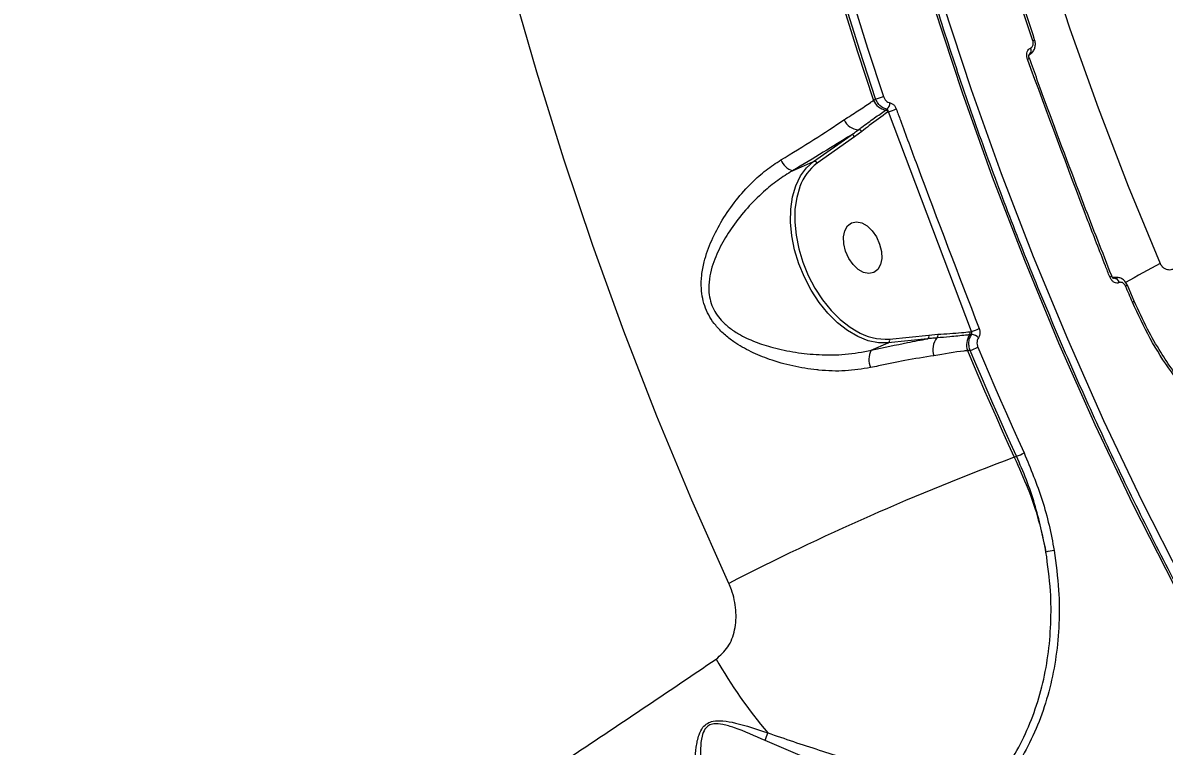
# Model space of a CAD drawing. Header units: millimetres. Extents: x -7245 to 6306, y -6696 to 5973.
# Drawn here: x 2194.1 to 2383.4, y -878 to -758 of the extents above; entities that cross this region are included whole.
import ezdxf

# ---------------------------------------------------------------- set-up
doc = ezdxf.new("R2010")
doc.units = ezdxf.units.MM
for name, color, linetype in [('DIKOM_ОБЪЕКТ', 7, 'Continuous'), ('DIKOM_РАЗМЕР_ЗОНА', 7, 'Continuous'), ('DIKOM_РАЗМЕР_ОБЪЕКТА', 7, 'Continuous')]:
    doc.layers.add(name, color=color, linetype=linetype)
doc.styles.add('style1', font='arial.ttf', dxfattribs={"width": 0.8})
doc.dimstyles.new('1-50', dxfattribs={"dimtxt": 300, "dimasz": 200, "dimexe": 100, "dimexo": 0, "dimgap": 100, "dimtad": 1, "dimtxsty": 'style1', "dimcen": 200, "dimclrd": 7, "dimclre": 7, "dimclrt": 7, "dimadec": 1, "dimazin": 2, "dimtfac": 1, "dimtmove": 0, "dimatfit": 2, "dimfxl": 0, "dimlwd": 25, "dimlwe": 18, "dimarcsym": 0})

# ---------------------------------------------------------------- blocks, each defined once
blk = doc.blocks.new('*D10')
at = {"layer": 'Defpoints', "color": 0, "transparency": 16777216}
for p in [(-4365.71, 2792.53), (4306.16, 475.6), (4306.16, -5965.27)]:
    blk.add_point(p, dxfattribs=at)
at = {"layer": 'DIKOM_РАЗМЕР_ОБЪЕКТА', "color": 7, "lineweight": 18, "transparency": 16777216}
for p, q in [((-4365.71, 2792.53), (-4365.71, -6065.27)), ((4306.16, 475.6), (4306.16, -6065.27))]:
    blk.add_line(p, q, dxfattribs=at)
at = {"layer": 'DIKOM_РАЗМЕР_ОБЪЕКТА', "color": 7, "lineweight": 25, "transparency": 16777216}
blk.add_line((-4165.71, -5965.27), (4106.16, -5965.27), dxfattribs=at)
at = {"layer": 'DIKOM_РАЗМЕР_ОБЪЕКТА', "color": 7, "transparency": 16777216}
for points in [[(-4165.71, -5931.93), (-4165.71, -5998.6), (-4365.71, -5965.27)], [(4106.16, -5931.93), (4106.16, -5998.6), (4306.16, -5965.27)]]:
    blk.add_solid(points, dxfattribs=at)
at = {"layer": 'DIKOM_РАЗМЕР_ОБЪЕКТА', "color": 7, "transparency": 16777216, "insert": (-85.78, -5712.1), "char_height": 300, "attachment_point": 5, "style": 'style1'}
blk.add_mtext('8650', dxfattribs=at)
blk = doc.blocks.new('*D12')
at = {"layer": 'Defpoints', "color": 0, "transparency": 16777216}
for p in [(-5865.71, 123.34), (6306.18, -91.92), (6306.18, -6596.14)]:
    blk.add_point(p, dxfattribs=at)
at = {"layer": 'DIKOM_РАЗМЕР_ЗОНА', "color": 7, "lineweight": 18, "transparency": 16777216}
for p, q in [((-5865.71, 123.34), (-5865.71, -6696.14)), ((6306.18, -91.92), (6306.18, -6696.14))]:
    blk.add_line(p, q, dxfattribs=at)
at = {"layer": 'DIKOM_РАЗМЕР_ЗОНА', "color": 7, "lineweight": 25, "transparency": 16777216}
blk.add_line((-5665.71, -6596.14), (6106.18, -6596.14), dxfattribs=at)
at = {"layer": 'DIKOM_РАЗМЕР_ЗОНА', "color": 7, "transparency": 16777216}
for points in [[(-5665.71, -6562.81), (-5665.71, -6629.48), (-5865.71, -6596.14)], [(6106.18, -6562.81), (6106.18, -6629.48), (6306.18, -6596.14)]]:
    blk.add_solid(points, dxfattribs=at)
at = {"layer": 'DIKOM_РАЗМЕР_ЗОНА', "color": 7, "transparency": 16777216, "insert": (-71.19, -6342.97), "char_height": 300, "attachment_point": 5, "style": 'style1'}
blk.add_mtext('12150', dxfattribs=at)

msp = doc.modelspace()

# ---------------------------------------------------------------- linework, layer by layer
at = {"layer": 'DIKOM_ОБЪЕКТ', "color": 7, "linetype": 'Continuous', "lineweight": 15}
for p, q in [((2361.282, -762.145), (2361.301, -762.137)), ((2361.025, -763.286), (2361.352, -763.071)), ((2361.087, -763.209), (2361.055, -763.229)), ((2361.087, -763.209), (2361.064, -763.223)), ((2361.065, -763.85), (2361.065, -763.853)), ((2361.106, -763.201), (2361.087, -763.209)), ((2335.213, -770.849), (2335.572, -770.6)), ((2337.24, -772.452), (2337.451, -772.304)), ((2337.706, -772.71), (2337.64, -772.757)), ((2351.478, -809.194), (2337.706, -772.71)), ((2333.272, -775.996), (2332.096, -776.877)), ((2325.293, -780.971), (2331.505, -776.594)), ((2332.096, -776.877), (2325.883, -781.254)), ((2321.789, -782.503), (2325.293, -780.971)), ((2374.72, -799.969), (2374.72, -799.972)), ((2375.779, -800.211), (2374.816, -800.15)), ((2375.026, -800.342), (2375.124, -800.338)), ((2375.142, -800.33), (2375.033, -800.319)), ((2375.124, -800.338), (2375.142, -800.33)), ((2376.02, -801.071), (2376.002, -801.079)), ((2378.471, -804.141), (2377.335, -801.47)), ((2337.882, -810.444), (2344.415, -809.764)), ((2344.415, -809.764), (2345.924, -809.65)), ((2351.241, -809.219), (2351.478, -809.194)), ((2334.858, -812.302), (2337.666, -811.073)), ((2344.199, -810.393), (2337.666, -811.073)), ((2351.262, -812.315), (2350.829, -812.361)), ((2358.576, -830.054), (2358.957, -829.885))]:
    msp.add_line(p, q, dxfattribs=at)
at = {"layer": 'DIKOM_ОБЪЕКТ', "color": 7, "linetype": 'Continuous', "lineweight": 15, "flags": 128}
for points in [[(2399.476, -877.183), (2392.117, -864.327), (2385.084, -851.283), (2378.382, -838.061), (2372.015, -824.67), (2365.988, -811.117), (2360.305, -797.413), (2354.969, -783.565), (2349.984, -769.582), (2345.354, -755.475), (2341.08, -741.252), (2337.166, -726.923), (2333.615, -712.496), (2330.429, -697.982), (2327.609, -683.391), (2325.159, -668.73), (2323.079, -654.011), (2321.37, -639.242), (2320.035, -624.434), (2319.073, -609.596), (2318.86, -605.198)], [(2320.416, -605.596), (2320.607, -609.506), (2321.566, -624.3), (2322.897, -639.063), (2324.601, -653.788), (2326.674, -668.463), (2329.118, -683.079), (2331.929, -697.627), (2335.105, -712.097), (2338.646, -726.481), (2342.548, -740.767), (2346.809, -754.947), (2351.425, -769.012), (2356.395, -782.952), (2361.715, -796.758), (2367.381, -810.422), (2373.39, -823.934), (2379.737, -837.285), (2386.419, -850.467), (2393.431, -863.471), (2400.768, -876.288)], [(2311.23, -850.975), (2305.108, -837.163), (2299.307, -823.209), (2293.83, -809.12), (2288.679, -794.906), (2283.858, -780.572), (2279.368, -766.128), (2275.214, -751.581), (2271.396, -736.939), (2267.918, -722.21), (2264.78, -707.403), (2261.985, -692.525), (2259.534, -677.584), (2257.428, -662.59), (2255.669, -647.549)], [(2342.529, -650.515), (2344.494, -664.323), (2346.804, -678.076), (2349.457, -691.765), (2352.452, -705.382), (2355.787, -718.916), (2359.459, -732.36), (2363.466, -745.706), (2367.805, -758.943), (2372.475, -772.064), (2377.471, -785.061), (2382.79, -797.925)], [(2361.659, -760.952), (2359.139, -753.25), (2356.728, -745.513), (2354.427, -737.741), (2352.236, -729.936), (2350.155, -722.1), (2348.186, -714.235), (2346.327, -706.342), (2344.581, -698.423)], [(2317.292, -705.235), (2319.127, -713.545), (2321.078, -721.827), (2323.146, -730.08), (2325.33, -738.302), (2327.629, -746.492), (2330.043, -754.647), (2332.571, -762.767), (2335.213, -770.849)], [(2335.572, -770.6), (2332.944, -762.557), (2330.43, -754.478), (2328.029, -746.362), (2325.742, -738.214), (2323.569, -730.033), (2321.511, -721.821), (2319.568, -713.581), (2317.74, -705.313)], [(2319.088, -705.031), (2320.911, -713.28), (2322.85, -721.502), (2324.903, -729.695), (2327.071, -737.858), (2329.354, -745.989), (2331.749, -754.086), (2334.258, -762.147), (2336.879, -770.171)], [(2337.666, -811.073), (2336.04, -811.066), (2334.348, -810.717), (2332.629, -810.033), (2330.919, -809.028), (2329.257, -807.726), (2327.678, -806.155), (2326.218, -804.349), (2324.907, -802.347), (2323.775, -800.194), (2322.848, -797.936), (2322.144, -795.624), (2321.679, -793.307), (2321.464, -791.037), (2321.503, -788.863), (2321.796, -786.832), (2322.335, -784.99), (2323.11, -783.377), (2324.103, -782.027), (2325.293, -780.971)], [(2323.019, -785.144), (2323.016, -785.152), (2322.492, -786.938), (2322.209, -788.907), (2322.171, -791.015), (2322.379, -793.216), (2322.83, -795.463), (2323.512, -797.705), (2324.412, -799.894), (2325.509, -801.982), (2326.78, -803.923), (2328.196, -805.675), (2329.727, -807.198), (2331.339, -808.461), (2332.358, -809.096)], [(2336.248, -794.669), (2336.543, -795.887), (2336.587, -797.055), (2336.374, -798.078), (2335.923, -798.875), (2335.271, -799.379), (2334.469, -799.551), (2333.583, -799.376), (2332.684, -798.868), (2331.846, -798.07), (2331.136, -797.045), (2330.612, -795.876), (2330.317, -794.658), (2330.273, -793.491), (2330.486, -792.467), (2330.937, -791.671), (2331.589, -791.166), (2332.391, -790.995), (2333.278, -791.17), (2334.176, -791.677), (2335.014, -792.475), (2335.724, -793.501), (2336.248, -794.669)], [(2378.181, -804.321), (2378.039, -803.987), (2377.896, -803.653), (2377.754, -803.32), (2377.611, -802.985), (2377.469, -802.651), (2377.327, -802.317), (2377.186, -801.983), (2377.044, -801.648)], [(2352.535, -811.794), (2353.464, -813.999), (2354.402, -816.2), (2355.348, -818.397), (2356.304, -820.591), (2357.268, -822.78), (2358.241, -824.966), (2359.222, -827.148), (2360.212, -829.325)], [(2350.829, -812.361), (2351.767, -814.586), (2352.713, -816.808), (2353.668, -819.026), (2354.632, -821.239), (2355.605, -823.449), (2356.587, -825.655), (2357.577, -827.856), (2358.576, -830.054)], [(2358.957, -829.885), (2357.964, -827.703), (2356.981, -825.516), (2356.006, -823.326), (2355.04, -821.131), (2354.082, -818.933), (2353.133, -816.731), (2352.193, -814.525), (2351.262, -812.315)]]:
    msp.add_lwpolyline(points, dxfattribs=at)
at = {"layer": 'DIKOM_ОБЪЕКТ', "color": 7, "linetype": 'Continuous', "lineweight": 15}
for centre, radius, start, end in [((2361.349, -759.917), 1.08, 286.70987, 304.60147), ((2360.492, -762.55), 0.888, 312.06407, 27.13089), ((2360.511, -762.542), 0.888, 312.05259, 27.14238), ((2360.53, -763.248), 0.808, 286.97539, 311.46664), ((2331.67, -756.474), 14.655, 285.44126, 290.82271), ((2337.84, -769.611), 2.904, 205.2367, 258.081), ((2336.589, -771.251), 1.361, 309.29522, 0.74992), ((2334.71, -762.256), 10.875, 285.99003, 293.25829), ((2332.892, -772.943), 2.761, 203.68561, 266.74307), ((2337.125, -773.018), 0.577, 26.87062, 78.49266), ((2332.79, -776.235), 0.538, 26.36966, 95.87601), ((2331.638, -777.075), 0.499, 23.36953, 105.46881), ((2322.669, -779.645), 2.991, 200.84503, 252.8948), ((2330.802, -787.876), 8.249, 126.60411, 160.65379), ((2325.427, -781.45), 0.497, 23.18743, 105.6419), ((2446.265, -920.481), 138.018, 117.38084, 120.09704), ((2373.984, -798.912), 1.29, 289.59106, 304.79233), ((2375.003, -801.372), 1.04, 16.31286, 83.35129), ((2375.022, -801.364), 1.041, 16.32801, 83.3438), ((2376.722, -800.794), 0.913, 290.70651, 312.22484), ((2337.285, -800.9), 9.563, 238.99096, 273.58157), ((2343.926, -809.948), 0.522, 301.48481, 20.69087), ((2345.387, -809.821), 0.563, 310.7208, 17.66619), ((2353.669, -811.389), 3.002, 146.45953, 198.89437), ((2350.671, -809.398), 0.597, 326.18795, 17.50326), ((2346.459, -794.115), 15.892, 288.40841, 293.37988), ((2351.487, -811.216), 1.521, 40.58866, 89.43465), ((2337.394, -810.629), 0.521, 301.46717, 20.68187), ((2348.033, -812.145), 2.965, 140.2093, 200.70971), ((2347.342, -800.919), 12.051, 288.98304, 295.52378), ((2337.805, -813.858), 3.333, 152.15859, 203.28069), ((2513.018, -1243.605), 441.448, 110.47824, 117.20044), ((2355.054, -819.455), 11.136, 290.51238, 297.59016), ((2365.628, -851.511), 6.008, 94.13543, 107.29767), ((2379.522, -823.394), 81.034, 209.69307, 220.26022), ((2297.647, -869.748), 20.921, 339.61098, 343.29082)]:
    msp.add_arc(centre, radius, start, end, dxfattribs=at)
for points, knots in [([(2399.767, -876.93), (2398.574, -874.89), (2395.112, -868.968), (2389.587, -859.043), (2383.284, -847.11), (2377.26, -835.03), (2371.515, -822.81), (2366.052, -810.458), (2360.874, -797.979), (2355.984, -785.382), (2351.385, -772.672), (2347.079, -759.856), (2343.069, -746.942), (2339.357, -733.937), (2335.944, -720.847), (2332.833, -707.68), (2330.026, -694.442), (2327.523, -681.142), (2325.327, -667.786), (2323.438, -654.382), (2321.855, -640.937), (2320.594, -627.457), (2319.718, -615.621), (2319.392, -608.273), (2319.267, -605.435)], [0, 0, 0, 0, 0.0248558, 0.0721238, 0.1193938, 0.1666637, 0.2139331, 0.2612017, 0.3084714, 0.3557409, 0.4030095, 0.4502792, 0.497548, 0.5448172, 0.5920863, 0.6393554, 0.6866244, 0.7338937, 0.7811633, 0.8284321, 0.8757007, 0.9229695, 0.9702392, 1, 1, 1, 1]), ([(2361.962, -760.806), (2361.228, -758.587), (2359.096, -752.148), (2355.794, -741.412), (2352.154, -728.575), (2348.821, -715.653), (2346.456, -705.555), (2345.208, -699.767), (2344.898, -698.327)], [0, 0, 0, 0, 0.1082641, 0.3141648, 0.5200613, 0.7259613, 0.9318578, 1, 1, 1, 1]), ([(2361.221, -763.112), (2361.344, -763.039), (2361.641, -762.861), (2361.946, -762.365), (2362.103, -761.733), (2362.095, -761.178), (2361.972, -760.888), (2361.94, -760.815)], [0, 0, 0, 0, 0.1663691, 0.402459, 0.649259, 0.9109722, 1, 1, 1, 1]), ([(2361.301, -762.137), (2361.313, -762.131), (2361.4, -762.092), (2361.545, -761.972), (2361.664, -761.758), (2361.728, -761.503), (2361.736, -761.237), (2361.683, -761.04), (2361.659, -760.952)], [0, 0, 0, 0, 0.0339247, 0.2522165, 0.470654, 0.5977449, 0.8191458, 1, 1, 1, 1]), ([(2360.766, -764.021), (2360.719, -763.854), (2360.624, -763.52), (2360.649, -763.009), (2360.799, -762.571), (2361.03, -762.281), (2361.212, -762.183), (2361.282, -762.145)], [0, 0, 0, 0, 0.2182557, 0.4368371, 0.6530155, 0.8656668, 1, 1, 1, 1]), ([(2374.417, -800.128), (2374.174, -799.507), (2372.963, -796.406), (2368.31, -784.401), (2364.076, -772.963), (2360.766, -764.021)], [0, 0, 0, 0, 0.0517176, 0.2585533, 1, 1, 1, 1]), ([(2361.068, -763.848), (2361.061, -763.833), (2361.029, -763.758), (2361.002, -763.605), (2361, -763.421), (2361.03, -763.285), (2361.065, -763.219), (2361.067, -763.217), (2361.068, -763.217)], [0, 0, 0, 0, 0.0508593, 0.2510923, 0.4473061, 0.6411286, 0.8353691, 1, 1, 1, 1]), ([(2374.743, -799.962), (2373.201, -796.017), (2369.446, -786.415), (2364.905, -774.369), (2361.966, -766.257), (2361.091, -763.844)], [0, 0, 0, 0, 0.3288759, 0.8003568, 1, 1, 1, 1]), ([(2361.331, -763.043), (2361.283, -763.088), (2361.214, -763.153), (2361.131, -763.19), (2361.106, -763.201)], [0, 0, 0, 0, 0.7004063, 1, 1, 1, 1]), ([(2336.879, -770.171), (2336.947, -770.332), (2337.084, -770.655), (2337.43, -771.017), (2337.737, -771.185), (2337.912, -771.225), (2337.949, -771.233)], [0, 0, 0, 0, 0.3078038, 0.6158428, 0.9190446, 1, 1, 1, 1]), ([(2330.363, -774.052), (2331.135, -773.553), (2332.684, -772.55), (2334.258, -771.537), (2335.057, -770.962), (2335.213, -770.849)], [0, 0, 0, 0, 0.443896, 0.8910934, 1, 1, 1, 1]), ([(2337.451, -772.304), (2337.388, -772.291), (2337.091, -772.228), (2336.565, -771.959), (2335.954, -771.379), (2335.699, -770.859), (2335.572, -770.6)], [0, 0, 0, 0, 0.0814422, 0.3858299, 0.6937438, 1, 1, 1, 1]), ([(2337.706, -772.71), (2337.696, -772.648), (2337.675, -772.527), (2337.592, -772.387), (2337.508, -772.321), (2337.458, -772.306), (2337.451, -772.304)], [0, 0, 0, 0, 0.3342543, 0.6546598, 0.9519404, 1, 1, 1, 1]), ([(2337.949, -771.233), (2337.973, -771.238), (2338.135, -771.274), (2338.431, -771.421), (2338.787, -771.771), (2338.932, -772.089), (2339.005, -772.247)], [0, 0, 0, 0, 0.0523117, 0.3650469, 0.6827787, 1, 1, 1, 1]), ([(2339.005, -772.247), (2339.233, -772.872), (2340.378, -775.993), (2344.877, -788.169), (2349.299, -799.679), (2352.765, -808.702)], [0, 0, 0, 0, 0.0512277, 0.2561294, 1, 1, 1, 1]), ([(2319.874, -780.709), (2321.725, -779.578), (2325.48, -777.284), (2328.784, -775.105), (2330.354, -774.058), (2330.363, -774.052)], [0, 0, 0, 0, 0.4913961, 0.9970661, 1, 1, 1, 1]), ([(2332.735, -775.7), (2332.913, -775.566), (2333.804, -774.897), (2335.316, -773.811), (2336.629, -772.884), (2337.24, -772.452)], [0, 0, 0, 0, 0.1179047, 0.589484, 1, 1, 1, 1]), ([(2337.64, -772.757), (2336.597, -773.504), (2335.127, -774.557), (2333.69, -775.671), (2333.272, -775.996)], [0, 0, 0, 0, 0.7088117, 1, 1, 1, 1]), ([(2331.505, -776.594), (2331.688, -776.466), (2332.104, -776.175), (2332.509, -775.87), (2332.735, -775.7)], [0, 0, 0, 0, 0.4403835, 1, 1, 1, 1]), ([(2331.505, -776.594), (2330.008, -777.535), (2326.982, -779.437), (2323.532, -781.474), (2321.789, -782.503)], [0, 0, 0, 0, 0.4947569, 1, 1, 1, 1]), ([(2334.744, -815.176), (2333.358, -815.4), (2330.584, -815.848), (2327.522, -815.722), (2324.615, -815.431), (2321.837, -814.982), (2318.171, -813.947), (2314.883, -812.605), (2312.377, -811.174), (2310.436, -809.665), (2308.716, -807.897), (2307.197, -805.379), (2306.595, -802.426), (2306.695, -799.819), (2307.208, -797.111), (2308.313, -794.02), (2310.133, -790.602), (2312.388, -787.362), (2314.865, -784.609), (2317.371, -782.356), (2319.04, -781.258), (2319.874, -780.709)], [0, 0, 0, 0, 0.072691, 0.1455245, 0.1511338, 0.2173312, 0.2835438, 0.3377184, 0.3918161, 0.4254869, 0.4591084, 0.513454, 0.5679376, 0.6045001, 0.6411197, 0.7029644, 0.7649104, 0.8309043, 0.8968699, 0.9484525, 1, 1, 1, 1]), ([(2321.789, -782.503), (2320.965, -783.016), (2319.303, -784.051), (2316.782, -786.134), (2314.242, -788.675), (2311.894, -791.619), (2309.94, -794.737), (2308.69, -797.516), (2308.036, -799.977), (2307.8, -802.287), (2308.256, -804.932), (2309.672, -807.106), (2311.293, -808.572), (2313.157, -809.813), (2315.58, -810.945), (2318.754, -811.966), (2322.315, -812.699), (2326.341, -813.093), (2330.616, -813.089), (2333.428, -812.567), (2334.858, -812.302)], [0, 0, 0, 0, 0.0524356, 0.1057418, 0.1726983, 0.240864, 0.3023158, 0.3650182, 0.3998067, 0.4354561, 0.4861087, 0.5366955, 0.5686821, 0.6014852, 0.6550919, 0.7097863, 0.7768984, 0.8451736, 0.9213066, 1, 1, 1, 1]), ([(2382.79, -797.925), (2382.836, -798.015), (2382.931, -798.205), (2383.191, -798.503), (2383.55, -798.759), (2384.121, -798.961), (2384.604, -798.928), (2385.042, -798.764), (2385.217, -798.645), (2385.333, -798.566)], [0, 0, 0, 0, 0.076748, 0.1605844, 0.3174356, 0.4661877, 0.7625127, 0.8428866, 1, 1, 1, 1]), ([(2376.002, -801.079), (2375.927, -801.106), (2375.733, -801.175), (2375.38, -801.141), (2374.989, -800.941), (2374.64, -800.594), (2374.491, -800.283), (2374.417, -800.128)], [0, 0, 0, 0, 0.1342723, 0.3470245, 0.5632628, 0.7817509, 1, 1, 1, 1]), ([(2375.03, -800.36), (2375.029, -800.361), (2375.028, -800.361), (2374.95, -800.318), (2374.849, -800.21), (2374.765, -800.084), (2374.734, -799.996), (2374.724, -799.968)], [0, 0, 0, 0, 0.2106754, 0.4358568, 0.6728515, 0.8973671, 1, 1, 1, 1]), ([(2375.019, -800.358), (2375.03, -800.359), (2375.07, -800.364), (2375.101, -800.349), (2375.124, -800.338)], [0, 0, 0, 0, 0.2656128, 1, 1, 1, 1]), ([(2375.142, -800.33), (2375.302, -800.271), (2375.509, -800.195), (2375.723, -800.247), (2375.771, -800.259)], [0, 0, 0, 0, 0.7737739, 1, 1, 1, 1]), ([(2377.324, -801.474), (2377.211, -801.251), (2376.989, -800.816), (2376.433, -800.412), (2375.983, -800.22), (2375.746, -800.244), (2375.715, -800.247)], [0, 0, 0, 0, 0.3382935, 0.6585529, 0.9562091, 1, 1, 1, 1]), ([(2377.044, -801.648), (2377.044, -801.646), (2376.999, -801.545), (2376.89, -801.354), (2376.696, -801.168), (2376.479, -801.048), (2376.251, -800.998), (2376.095, -801.048), (2376.02, -801.071)], [0, 0, 0, 0, 0.0041456, 0.2197579, 0.4355217, 0.5682688, 0.7937375, 1, 1, 1, 1]), ([(2378.458, -804.146), (2378.462, -804.149), (2378.473, -804.157), (2378.384, -804.216), (2378.249, -804.286), (2378.181, -804.321)], [0, 0, 0, 0, 0.2001888, 0.600101, 1, 1, 1, 1]), ([(2431.755, -834.158), (2430.378, -834.785), (2427.627, -836.038), (2423.006, -836.924), (2418.131, -837.052), (2413.058, -836.342), (2407.902, -834.812), (2402.769, -832.478), (2397.765, -829.374), (2392.992, -825.542), (2388.554, -821.05), (2384.55, -815.965), (2381.001, -810.396), (2379.122, -806.347), (2378.181, -804.321)], [0, 0, 0, 0, 0.0836194, 0.1671691, 0.2504195, 0.3338528, 0.4173052, 0.5004893, 0.5837412, 0.6671404, 0.7504607, 0.8333968, 0.9166315, 1, 1, 1, 1]), ([(2418.189, -836.19), (2417.287, -836.151), (2415.361, -836.067), (2412.501, -835.532), (2409.87, -834.833), (2407.633, -834.056), (2404.669, -832.841), (2400.851, -830.856), (2396.279, -827.739), (2392.008, -824.07), (2388.846, -820.717), (2386.521, -817.874), (2384.746, -815.496), (2382.725, -812.443), (2380.514, -808.63), (2379.185, -805.713), (2378.47, -804.147)], [0, 0, 0, 0, 0.0628156, 0.1341313, 0.1913936, 0.2365595, 0.2794471, 0.384446, 0.4868785, 0.5888201, 0.6885206, 0.7286654, 0.7787721, 0.840517, 0.9143398, 1, 1, 1, 1]), ([(2351.167, -809.73), (2350.951, -809.753), (2349.869, -809.864), (2348.08, -810.052), (2346.468, -810.187), (2345.754, -810.248)], [0, 0, 0, 0, 0.1222632, 0.6114449, 1, 1, 1, 1]), ([(2345.924, -809.65), (2347.232, -809.562), (2349.011, -809.443), (2350.774, -809.266), (2351.241, -809.219)], [0, 0, 0, 0, 0.7353217, 1, 1, 1, 1]), ([(2351.262, -812.315), (2351.225, -812.206), (2351.098, -811.834), (2351.021, -811.157), (2351.131, -810.338), (2351.378, -809.91), (2351.502, -809.695)], [0, 0, 0, 0, 0.120929, 0.4143881, 0.7068875, 1, 1, 1, 1]), ([(2351.502, -809.695), (2351.474, -809.698), (2351.362, -809.71), (2351.251, -809.721), (2351.167, -809.73)], [0, 0, 0, 0, 0.2498092, 1, 1, 1, 1]), ([(2351.502, -809.695), (2351.523, -809.653), (2351.566, -809.566), (2351.563, -809.404), (2351.524, -809.278), (2351.487, -809.21), (2351.478, -809.194)], [0, 0, 0, 0, 0.2926007, 0.5926439, 0.9002736, 1, 1, 1, 1]), ([(2352.641, -810.227), (2352.568, -810.355), (2352.422, -810.612), (2352.368, -811.102), (2352.426, -811.507), (2352.51, -811.729), (2352.535, -811.794)], [0, 0, 0, 0, 0.2927566, 0.5850591, 0.8786978, 1, 1, 1, 1]), ([(2352.765, -808.702), (2352.784, -808.753), (2352.859, -808.961), (2352.915, -809.351), (2352.86, -809.841), (2352.714, -810.098), (2352.641, -810.227)], [0, 0, 0, 0, 0.0963011, 0.3986164, 0.6990755, 1, 1, 1, 1]), ([(2334.858, -812.302), (2336.905, -811.849), (2340.155, -811.13), (2343.107, -810.592), (2344.199, -810.393)], [0, 0, 0, 0, 0.6298896, 1, 1, 1, 1]), ([(2345.754, -810.248), (2345.528, -810.265), (2345.009, -810.305), (2344.491, -810.361), (2344.199, -810.393)], [0, 0, 0, 0, 0.4352526, 1, 1, 1, 1]), ([(2345.259, -813.194), (2343.68, -813.451), (2340.762, -813.926), (2337.124, -814.659), (2335.176, -815.082), (2334.744, -815.176)], [0, 0, 0, 0, 0.4786872, 0.884375, 1, 1, 1, 1]), ([(2350.829, -812.361), (2350.628, -812.381), (2348.918, -812.554), (2346.974, -812.894), (2345.259, -813.194)], [0, 0, 0, 0, 0.117857, 1, 1, 1, 1]), ([(2358.576, -830.054), (2359.362, -831.772), (2360.906, -835.15), (2362.67, -840.435), (2363.45, -843.988), (2363.842, -845.775)], [0, 0, 0, 0, 0.3395425, 0.6677667, 1, 1, 1, 1]), ([(2363.842, -845.775), (2363.288, -843.098), (2362.449, -839.044), (2360.634, -833.766), (2359.516, -831.179), (2358.957, -829.885)], [0, 0, 0, 0, 0.4928103, 0.7464165, 1, 1, 1, 1]), ([(2360.212, -829.325), (2361.282, -831.911), (2362.903, -835.828), (2364.397, -841.307), (2364.929, -844.115), (2365.195, -845.519)], [0, 0, 0, 0, 0.4927566, 0.7463749, 1, 1, 1, 1]), ([(2346.853, -892.055), (2348.151, -891.109), (2350.752, -889.215), (2354.163, -885.758), (2357.17, -881.905), (2359.689, -877.64), (2361.722, -873.04), (2363.252, -868.146), (2364.248, -863.004), (2364.711, -857.685), (2364.687, -851.918), (2364.139, -847.936), (2363.842, -845.775)], [0, 0, 0, 0, 0.0977743, 0.1958586, 0.2936328, 0.391462, 0.4895986, 0.5874254, 0.6858997, 0.7846876, 0.8831592, 1, 1, 1, 1]), ([(2365.195, -845.519), (2365.496, -847.722), (2366.052, -851.784), (2366.07, -857.666), (2365.591, -863.092), (2364.567, -868.337), (2362.999, -873.332), (2360.918, -878.026), (2358.339, -882.379), (2355.263, -886.313), (2351.775, -889.843), (2349.116, -891.779), (2347.789, -892.745)], [0, 0, 0, 0, 0.116681, 0.2150871, 0.3137941, 0.4122021, 0.5100634, 0.6082295, 0.7060824, 0.8039533, 0.9021306, 1, 1, 1, 1]), ([(2309.129, -863.534), (2309.829, -862.915), (2311.253, -861.657), (2312.353, -858.702), (2312.546, -855.394), (2311.981, -852.742), (2311.381, -851.331), (2311.23, -850.975)], [0, 0, 0, 0, 0.2187265, 0.4447831, 0.6794081, 0.9191962, 1, 1, 1, 1]), ([(1825.374, -1131.139), (1827.66, -1130.483), (1832.241, -1129.167), (1840.335, -1126.408), (1849.286, -1123.094), (1859.14, -1119.182), (1869.829, -1114.705), (1881.333, -1109.668), (1893.648, -1104.069), (1906.736, -1097.927), (1920.55, -1091.266), (1935.025, -1084.12), (1950.093, -1076.518), (1965.716, -1068.48), (1981.879, -1060.009), (1998.545, -1051.127), (2015.654, -1041.867), (2033.124, -1032.274), (2050.876, -1022.388), (2068.865, -1012.234), (2087.065, -1001.822), (2105.443, -991.173), (2123.93, -980.328), (2142.44, -969.337), (2160.887, -958.249), (2179.227, -947.088), (2197.427, -935.872), (2215.457, -924.617), (2233.25, -913.37), (2250.723, -902.179), (2267.798, -891.096), (2283.171, -880.969), (2296.952, -871.78), (2305.07, -866.283), (2309.129, -863.534)], [0, 0, 0, 0, 0.0315563, 0.0632124, 0.0949192, 0.1266267, 0.1582823, 0.1898393, 0.2213972, 0.2530544, 0.284762, 0.31647, 0.3481271, 0.3796852, 0.4112648, 0.4429445, 0.4746741, 0.506404, 0.5380836, 0.5696639, 0.6012952, 0.6330253, 0.6648063, 0.6965875, 0.7283184, 0.7599501, 0.7916591, 0.8234678, 0.8553266, 0.8871862, 0.918995, 0.9507051, 0.9753524, 1, 1, 1, 1]), ([(2306.024, -886.168), (2305.838, -884.219), (2305.587, -881.576), (2305.784, -878.149), (2306.157, -876.287), (2306.807, -874.914), (2307.647, -874.142), (2308.792, -873.73), (2310.387, -873.738), (2313.42, -874.334), (2315.895, -875.163), (2317.684, -875.763)], [0, 0, 0, 0, 0.2657613, 0.3602864, 0.4543253, 0.5177871, 0.5633041, 0.6086007, 0.6803353, 0.768886, 1, 1, 1, 1]), ([(2317.257, -877.036), (2315.566, -876.28), (2313.245, -875.243), (2310.389, -874.361), (2308.913, -874.192), (2307.866, -874.501), (2307.144, -875.221), (2306.673, -876.566), (2306.496, -878.385), (2306.642, -881.796), (2307.02, -884.437), (2307.436, -886.38), (2307.437, -886.382)], [0, 0, 0, 0, 0.2369848, 0.3252805, 0.3938174, 0.4351421, 0.4764648, 0.5364749, 0.6308576, 0.725795, 0.999686, 1, 1, 1, 1]), ([(2317.684, -875.763), (2319.099, -876.255), (2321.933, -877.241), (2326.228, -878.628), (2330.55, -880.003), (2334.793, -881.37), (2338.569, -882.705), (2341.691, -884.004), (2344.028, -885.217), (2345.719, -886.434), (2346.992, -887.774), (2347.182, -888.783), (2347.291, -889.357)], [0, 0, 0, 0, 0.1075988, 0.2154936, 0.3229235, 0.4368057, 0.5505791, 0.6441658, 0.7376591, 0.8166156, 0.8955112, 1, 1, 1, 1]), ([(1805.393, -1201.207), (1806.234, -1201.179), (1808.516, -1201.101), (1813.164, -1200.409), (1819.612, -1198.957), (1827.152, -1196.82), (1835.728, -1194.025), (1845.306, -1190.578), (1855.866, -1186.485), (1867.408, -1181.74), (1879.894, -1176.364), (1893.278, -1170.379), (1907.495, -1163.814), (1922.48, -1156.698), (1938.194, -1149.051), (1954.624, -1140.871), (1971.729, -1132.185), (1989.451, -1123.024), (2007.704, -1113.43), (2026.407, -1103.45), (2045.268, -1093.235), (2064.247, -1082.814), (2083.294, -1072.223), (2102.591, -1061.361), (2122.053, -1050.278), (2141.598, -1039.021), (2161.418, -1027.475), (2181.485, -1015.649), (2201.763, -1003.56), (2221.941, -991.394), (2241.925, -979.208), (2261.621, -967.058), (2280.964, -954.983), (2299.916, -943.005), (2318.452, -931.141), (2336.518, -919.428), (2354.035, -907.919), (2370.904, -896.674), (2386.079, -886.412), (2395.342, -880.031), (2399.476, -877.183)], [0, 0, 0, 0, 0.0156522, 0.0424896, 0.0694113, 0.0963763, 0.1233413, 0.1502635, 0.1771005, 0.2039381, 0.23086, 0.2578249, 0.2847898, 0.3117121, 0.3385494, 0.3653868, 0.3923087, 0.4192736, 0.4462387, 0.4731605, 0.4999978, 0.5258462, 0.5517699, 0.5777322, 0.6036945, 0.6296183, 0.6554664, 0.6823039, 0.7092258, 0.7361909, 0.7631559, 0.7900781, 0.8169155, 0.8437529, 0.8706748, 0.89764, 0.9246052, 0.9515272, 0.9783644, 1, 1, 1, 1]), ([(2345.749, -891.094), (2345.726, -891.026), (2345.556, -890.516), (2344.584, -889.611), (2342.942, -888.292), (2340.624, -886.943), (2337.563, -885.447), (2333.881, -883.87), (2329.08, -881.945), (2323.447, -879.716), (2319.321, -877.93), (2317.257, -877.036)], [0, 0, 0, 0, 0.0131189, 0.0973317, 0.1816169, 0.2834355, 0.385348, 0.5114534, 0.637684, 0.8187151, 1, 1, 1, 1])]:
    msp.add_open_spline(points, degree=3, knots=knots, dxfattribs=at)

# ---------------------------------------------------------------- dimensions: what is measured, and where the dimension line sits
at = {"layer": 'DIKOM_РАЗМЕР_ЗОНА'}
dim = msp.add_linear_dim(base=(6306.184, -6596.144), p1=(-5865.714, 123.344), p2=(6306.184, -91.922), text='12150', dimstyle='1-50', dxfattribs=at)
dim.commit()
dim.dimension.update_dxf_attribs({"geometry": '*D12', "text_midpoint": (-71.192, -6596.144), "dimtype": 160})
at = {"layer": 'DIKOM_РАЗМЕР_ОБЪЕКТА'}
dim = msp.add_linear_dim(base=(4306.158, -5965.268), p1=(-4365.714, 2792.532), p2=(4306.158, 475.605), text='8650', dimstyle='1-50', dxfattribs=at)
dim.commit()
dim.dimension.update_dxf_attribs({"geometry": '*D10', "text_midpoint": (-85.784, -5965.268), "dimtype": 160})

doc.saveas('drawing.dxf')
